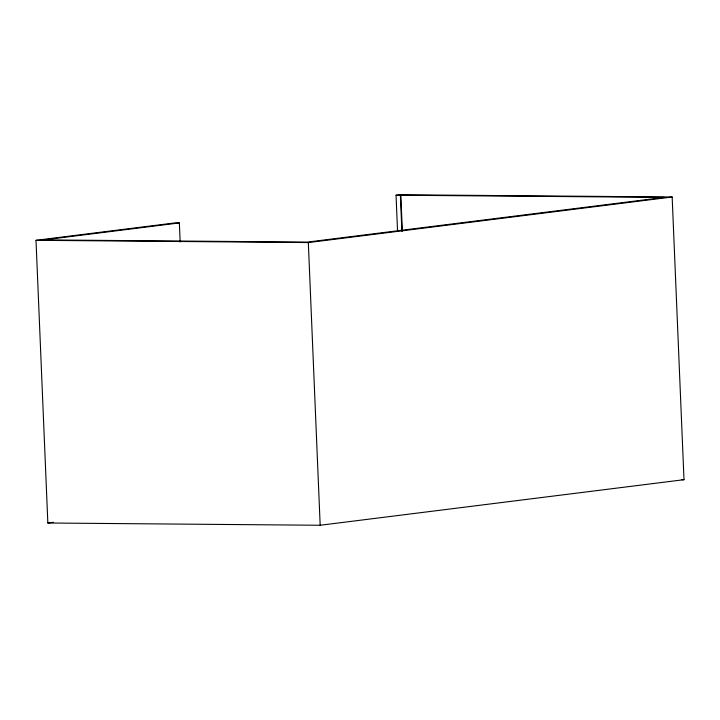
<?xml version="1.0" encoding="UTF-8"?>
<svg xmlns="http://www.w3.org/2000/svg" width="720" height="720" viewBox="0 0 720 720"><rect width="100%" height="100%" fill="white"/><g stroke="black" fill="none" stroke-linecap="round" stroke-linejoin="round"><path stroke-width="1.08" d="M397.548 231.111L396.045 195.21L399.825 194.742L672.156 197.001L684 479.691L320.175 525.258L47.844 522.999L36 240.309L175.032 222.894L179.361 222.93L180.162 242.001M179.361 222.93L43.812 239.904L307.35 242.091L664.38 197.379L396.045 195.21M36 240.309L308.322 242.568L672.156 197.001M47.844 522.999L53.433 522.297M681.759 479.673L684 479.691M400.842 195.192L402.345 231.111M400.383 195.246L401.886 231.147M308.322 242.568L320.175 525.258"/></g></svg>
